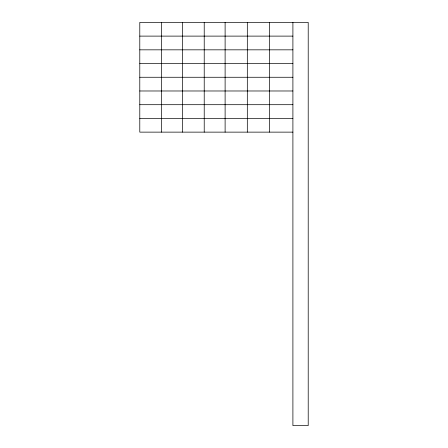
<?xml version="1.0" encoding="UTF-8"?>
<svg xmlns="http://www.w3.org/2000/svg" width="448" height="448" viewBox="0 0 448 448"><rect width="100%" height="100%" fill="white"/><g stroke="black" fill="none" stroke-linecap="round" stroke-linejoin="round"><path stroke-width="0.67" d="M139.787 36.114L292.902 36.114M139.787 49.834L292.902 49.834M139.787 63.549L292.902 63.549M139.787 77.263L292.902 77.263M139.787 90.983L292.902 90.983M139.787 104.698L292.902 104.698M139.787 118.418L292.902 118.418M292.902 132.132L139.787 132.132L139.787 22.4L308.213 22.4L308.213 425.6L292.902 425.6L292.902 22.4M269.517 22.4L269.517 132.132M247.318 22.4L247.318 132.132M225.114 22.4L225.114 132.132M204.221 22.4L204.221 132.132M182.526 22.4L182.526 132.132M161.454 22.4L161.454 132.132"/></g></svg>
